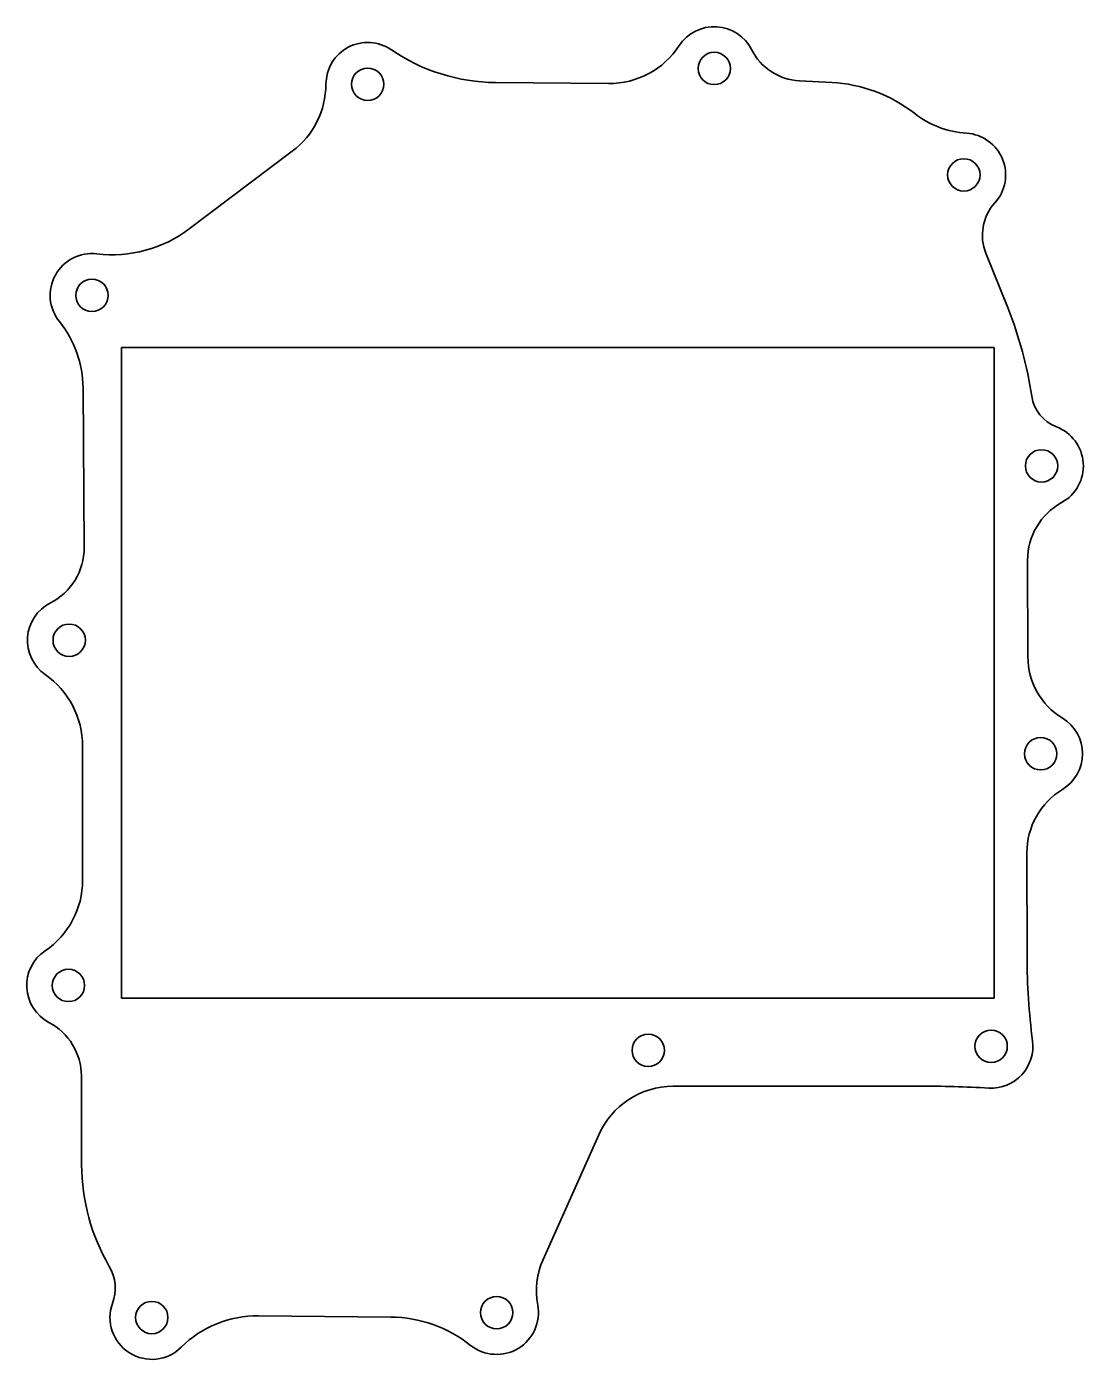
# Model space of a CAD drawing. Extents: x 109 to 311, y 21 to 276.
import ezdxf

# ---------------------------------------------------------------- set-up
doc = ezdxf.new("R2010")
doc.units = 0

msp = doc.modelspace()

# ---------------------------------------------------------------- linework, layer by layer
at = {"color": 7, "lineweight": 35}
for p, q in [((220.240707, 265.143341), (198.634766, 265.323822)), ((139.997665, 237.330582), (159.706665, 252.172089)), ((126.999496, 90.110497), (126.999496, 214.602493)), ((294.061584, 214.602493), (126.999496, 214.602493)), ((294.061584, 214.602493), (294.061584, 90.110497)), ((119.650101, 206.882202), (119.874039, 176.352615)), ((119.560608, 138.310699), (119.560608, 112.649849)), ((126.999496, 90.110497), (294.061584, 90.110497)), ((232.626251, 73.227768), (279.695129, 73.255409)), ((207.727814, 40.06456), (218.366821, 63.961441)), ((153.258621, 29.310883), (178.582077, 29.060822))]:
    msp.add_line(p, q, dxfattribs=at)
at = {"color": 7, "lineweight": 35, "ltscale": 0.154874}
msp.add_line((262.978729, 265.346924), (256.792206, 265.670471), dxfattribs=at)
at = {"color": 7, "lineweight": 35, "ltscale": 0.285003}
msp.add_line((296.726685, 222.076981), (292.486694, 232.659271), dxfattribs=at)
at = {"color": 7, "lineweight": 35, "ltscale": 0.46309}
msp.add_line((300.518951, 155.391983), (300.468567, 173.915527), dxfattribs=at)
at = {"color": 7, "lineweight": 35, "ltscale": 0.496571}
msp.add_line((300.34024, 117.904922), (300.375763, 98.042122), dxfattribs=at)
at = {"color": 7, "lineweight": 35, "ltscale": 0.424614}
msp.add_line((119.325195, 75.199776), (119.379456, 58.215294), dxfattribs=at)
at = {"color": 7, "lineweight": 35}
for centre in [(240.487488, 268.030487), (174.148499, 265.004486), (288.268494, 247.659485), (121.350494, 224.602493), (303.145508, 191.967499), (116.999496, 158.596497), (302.968506, 136.874496), (116.854492, 92.531494), (227.848495, 80.110497), (293.492493, 80.882492), (132.809494, 28.969498), (198.827484, 29.912491)]:
    msp.add_circle(centre, 3.1, dxfattribs=at)
for centre, radius, start, end in [((240.487488, 268.030487), 8, 26.831357, 146.855884), ((174.148499, 265.004486), 8, 55.559887, 179.80376), ((198.934021, 301.14856), 35.825967, 235.559882, 269.521379), ((220.374542, 281.164032), 16.021262, 269.521379, 326.855889), ((257.36203, 276.56604), 10.910456, 206.831355, 267.006196), ((261.510071, 237.264832), 28.120473, 52.080121, 87.006194), ((149.981125, 265.08728), 16.167507, 306.980899, 359.803761), ((289.983643, 273.814575), 18.211248, 232.080119, 266.248161), ((288.268494, 247.659485), 8, 317.928931, 86.248166), ((301.074524, 236.100113), 9.251477, 137.928936, 201.834307), ((125.183472, 257.003326), 24.62676, 263.253335, 306.980899), ((121.350494, 224.602493), 8, 83.25334, 218.83947), ((227.302383, 194.261017), 74.789431, 8.482298, 21.834305), ((99.155228, 206.731873), 20.49542, 0.420269, 38.839468), ((308.615143, 206.387604), 7.4226, 188.482298, 249.227924), ((303.145508, 191.967499), 8, 298.699988, 69.227922), ((313.009979, 173.949646), 12.54144, 118.699986, 180.155846), ((108.082016, 176.266113), 11.792343, 296.779086, 0.420269), ((116.999496, 158.596497), 8, 116.779091, 235.004465), ((314.217041, 155.429245), 13.698126, 180.155846, 238.774278), ((102.797592, 138.310699), 16.763029, 0, 55.004466), ((302.968506, 136.874496), 8, 301.412427, 58.774276), ((314.53772, 117.930321), 14.197488, 121.412418, 180.102489), ((103.304901, 112.649849), 16.255712, 303.960036, 0), ((116.854492, 92.531494), 8, 123.960038, 242.166888), ((428.286621, 98.270927), 127.911061, 180.102489, 187.350563), ((107.684067, 75.162582), 11.641179, 0.183086, 62.166886), ((293.492493, 80.882492), 8, 266.871033, 7.350557), ((232.635422, 57.608986), 15.618782, 90.033648, 156.001111), ((279.837341, -168.914093), 242.16955, 86.871038, 90.033648), ((158.208115, 58.339371), 38.828844, 180.183085, 210.276393), ((117.512329, 34.581161), 8.294388, 339.461681, 30.276395), ((221.240997, 34.048416), 14.791899, 156.001111, 190.455061), ((132.809494, 28.969498), 8, 160.262302, 314.791599), ((198.827484, 29.912491), 8, 231.532311, 10.455065), ((153.053879, 8.577301), 20.734588, 89.434231, 134.791598), ((178.3358, 4.121063), 24.940965, 51.532312, 89.434231)]:
    msp.add_arc(centre, radius, start, end, dxfattribs=at)

doc.saveas('drawing.dxf')
